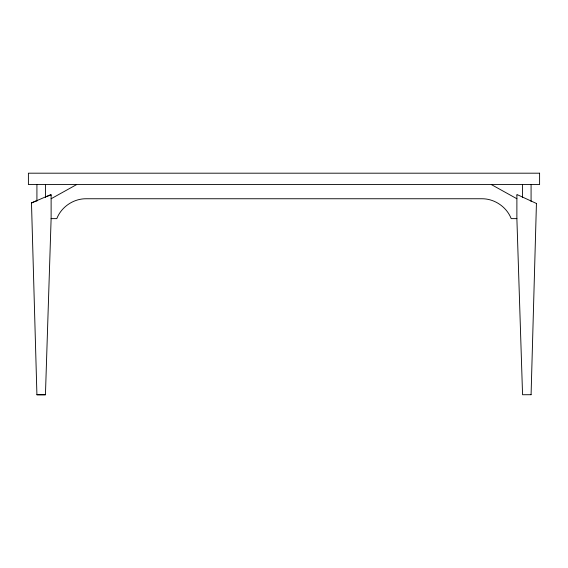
<?xml version="1.0" encoding="UTF-8"?>
<svg xmlns="http://www.w3.org/2000/svg" width="568" height="568" viewBox="0 0 568 568"><rect width="100%" height="100%" fill="white"/><g stroke="black" fill="none" stroke-linecap="round" stroke-linejoin="round"><path stroke-width="0.85" d="M531.08 394.739L536.433 203.451M516.894 194.916L516.88 218.659M31.503 203.33L31.865 202.677M516.894 194.945L517.398 194.718L536.433 203.472M31.552 203.174L31.737 202.783M31.865 202.776L50.595 194.71L51.099 195.023M51.12 198.75L76.68 184.55M32 202.698L37.41 200.405M45.923 196.791L51.049 194.902M36.92 394.71L45.44 394.71M531.08 394.71L522.56 394.739L516.88 218.63L511.2 218.63C506.62 206.894 494.55 198.686 481.948 198.75L86.187 198.75C73.535 198.63 61.394 206.844 56.8 218.63L51.12 218.63L45.44 394.81L36.92 394.81L31.496 203.379M491.32 184.55L516.88 198.75M531.08 184.55L531.08 201.519M522.56 184.55L522.56 197.6M51.12 195.058L51.12 218.73M45.44 184.55L45.44 197.6M36.92 184.55L36.92 201.079M539.6 173.19L28.4 173.19L28.4 184.55L539.6 184.55L539.6 173.19"/></g></svg>
